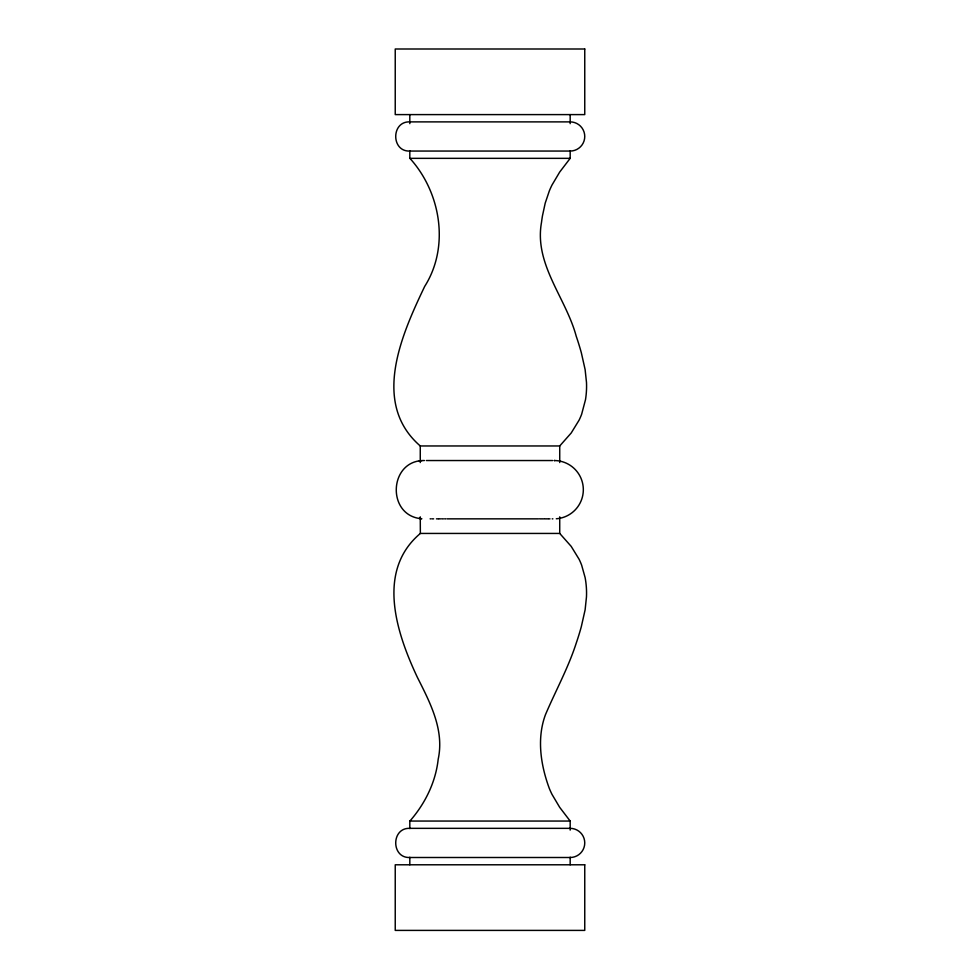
<?xml version="1.0" encoding="UTF-8"?>
<svg xmlns="http://www.w3.org/2000/svg" width="980" height="980" viewBox="0 0 980 980"><rect width="100%" height="100%" fill="white"/><g stroke="black" fill="none" stroke-linecap="round" stroke-linejoin="round"><path stroke-width="1.47" d="M409.897 821.056C425.075 803.686 435.671 782.285 438.195 759.218C444.528 729.88 430.073 702.562 417.333 677.254C396.582 633.141 375.805 570.973 420.359 533.438L420.261 516.84M570.176 150.798L570.176 158.344L559.678 172.076L551.985 185.061A89.842 89.842 0 0 0 549.327 190.929L545.199 203.166L542.455 215.87A158.013 158.013 0 0 0 541.511 222.325C533.929 264.245 565.913 297.798 576.203 336.165A287.336 287.336 0 0 1 581.324 352.702L585.121 369.595L586.493 382.457A85.272 85.272 0 0 1 585.501 399.681L581.642 414.246A69.225 69.225 0 0 1 579.082 420.175L571.181 433.025L559.727 445.961L420.261 445.961C370.783 403.123 401.874 334.254 424.671 286.442C449.894 246.617 440.78 192.35 409.897 158.344M424.401 460.539C388.595 459.89 386.145 516.154 421.841 518.739L419.244 518.371M419.244 461.029L421.853 460.661M570.054 121.888L409.836 121.888C391.045 121.079 391.02 151.839 409.812 151.055L570.054 151.055M570.176 158.344L409.812 158.344L409.812 150.798M426.325 460.539L552.659 460.539M554.839 460.539L554.166 460.539A29.155 29.155 0 0 1 583.308 488.628A29.155 29.155 0 0 1 556.297 518.775M430.134 518.849L430.845 518.849M431.984 518.849L433.65 518.849M436.418 518.849L438.452 518.849M438.979 518.849L440.608 518.849M441.735 518.849L443.487 518.849M444.675 518.849L445.888 518.849M447.125 518.849L538.559 518.849M539.649 518.849L543.729 518.849M544.66 518.849L547.918 518.849M548.641 518.849L550.001 518.849M552.206 518.849L552.879 518.849M420.261 533.438L559.727 533.438L571.181 546.362L579.082 559.225A69.213 69.213 0 0 1 581.642 565.154L585.121 577.588A84.709 84.709 0 0 1 586.469 596.943L585.121 609.805L581.312 626.698A287.312 287.312 0 0 1 576.203 643.223C568.216 667.992 555.587 690.851 545.443 714.726C536.599 738.516 540.727 765.221 549.327 788.459A89.842 89.842 0 0 0 551.985 794.339L559.678 807.324L570.176 821.056L570.176 830.109M570.176 821.056L409.812 821.056L409.812 828.602M570.054 828.345L409.836 828.345C391.045 827.537 391.02 858.284 409.812 857.5L570.054 857.5M570.176 114.599L570.176 123.652M570.176 857.255L570.176 864.789M559.727 445.961L559.727 462.548M559.727 516.84L559.727 533.438M420.261 445.961L420.261 462.548M409.812 114.599L409.812 123.652M409.812 857.255L409.812 864.789M570.176 121.888A14.578 14.578 0 0 1 584.754 136.465A14.578 14.578 0 0 1 570.176 151.055M570.176 828.345A14.578 14.578 0 0 1 584.754 842.923A14.578 14.578 0 0 1 570.176 857.5M584.754 49L395.234 49L395.234 114.599L584.754 114.599L584.754 49M584.754 864.789L395.234 864.789L395.234 930.4L584.754 930.4L584.754 864.789"/></g></svg>
